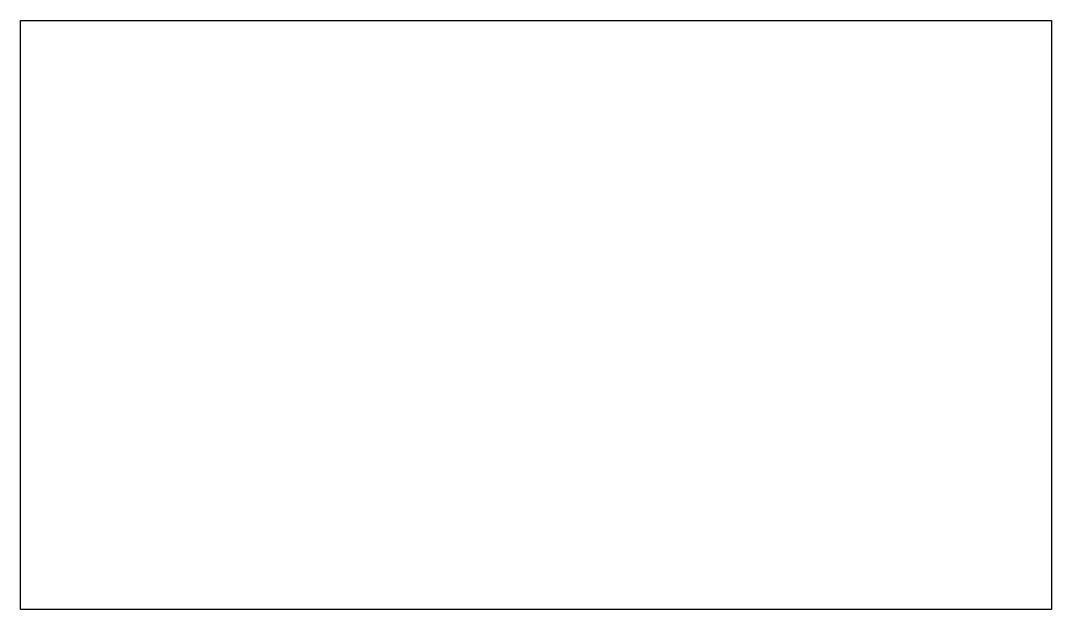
# Model space of a CAD drawing. Header units: millimetres. Extents: x 0 to 210, y -87 to 33.
import ezdxf

# ---------------------------------------------------------------- set-up
doc = ezdxf.new("R2010")
doc.units = ezdxf.units.MM
doc.layers.get('0').update_dxf_attribs({"lineweight": 25, "true_color": 0xffffff})

msp = doc.modelspace()

# ---------------------------------------------------------------- linework, layer by layer
for p, q in [((0, -87), (0, 33)), ((0, 33), (210, 33)), ((210, 33), (210, -87)), ((210, -87), (0, -87))]:
    msp.add_line(p, q)

doc.saveas('drawing.dxf')
